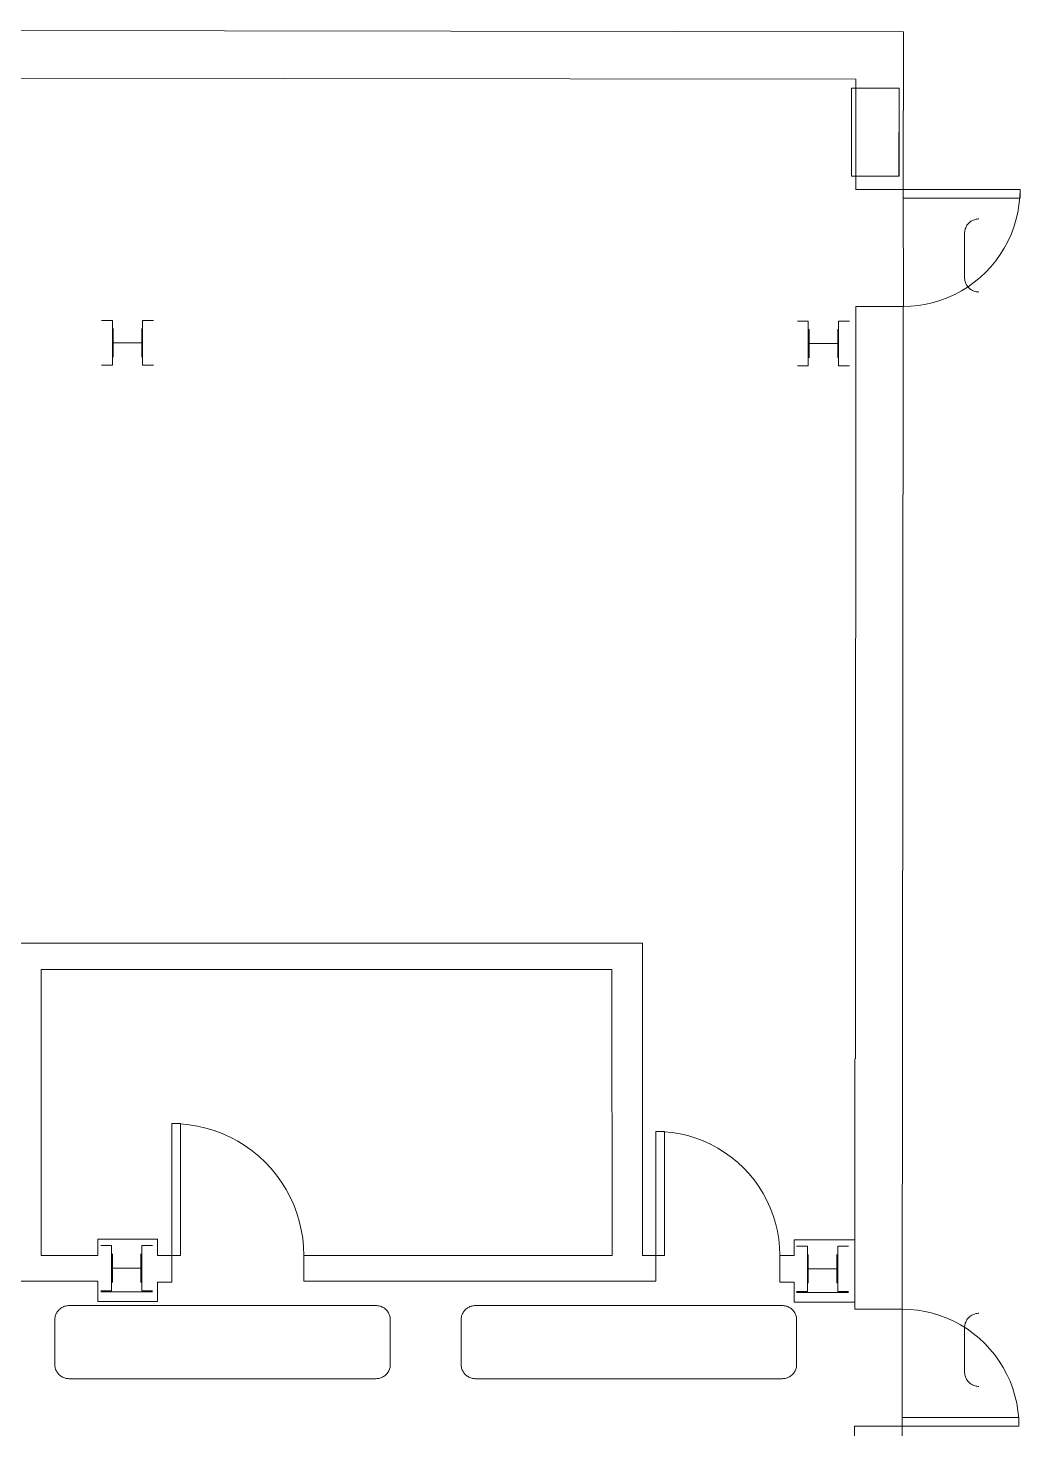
# Model space of a CAD drawing. Header units: centimetres. Extents: x -16.81 to -14.54, y 1.61 to 2.77.
# Drawn here: x -14.7862 to -14.5441, y 2.3639 to 2.7056 of the extents above; entities that cross this region are included whole.
import ezdxf

# ---------------------------------------------------------------- set-up
doc = ezdxf.new("R2010")
doc.units = ezdxf.units.CM
doc.header["$MEASUREMENT"] = 0
doc.layers.get('0').update_dxf_attribs({"lineweight": 0})

msp = doc.modelspace()

# ---------------------------------------------------------------- linework, layer by layer
at = {"color": 18, "lineweight": 0, "true_color": 0x000000}
for p, q in [((-14.57258, 2.70473), (-15.2636, 2.70564)), ((-14.57261, 2.66622), (-14.57258, 2.70473)), ((-14.5842, 2.69313), (-14.92771, 2.69359)), ((-14.5842, 2.69313), (-14.5842, 2.66622)), ((-14.57364, 2.69096), (-14.58528, 2.69096)), ((-14.58528, 2.69096), (-14.58528, 2.6695)), ((-14.57367, 2.6695), (-14.57364, 2.69096)), ((-14.57364, 2.69096), (-14.57364, 2.6695)), ((-14.58528, 2.6695), (-14.57367, 2.6695)), ((-14.57364, 2.6695), (-14.58528, 2.6695)), ((-14.57261, 2.66622), (-14.58424, 2.66622)), ((-14.54413, 2.66625), (-14.57263, 2.66622)), ((-14.5726, 2.63772), (-14.57263, 2.66622)), ((-14.57263, 2.66622), (-14.57263, 2.66411)), ((-14.54419, 2.66432), (-14.54413, 2.66618)), ((-14.54413, 2.66413), (-14.54413, 2.66625)), ((-14.57263, 2.66411), (-14.54413, 2.66413)), ((-14.54468, 2.66063), (-14.54438, 2.66246)), ((-14.54438, 2.66246), (-14.54419, 2.66432)), ((-14.5561, 2.65849), (-14.55629, 2.65835)), ((-14.5559, 2.65861), (-14.5561, 2.65849)), ((-14.5557, 2.65872), (-14.5559, 2.65861)), ((-14.55549, 2.65881), (-14.5557, 2.65872)), ((-14.55527, 2.65889), (-14.55549, 2.65881)), ((-14.55505, 2.65896), (-14.55527, 2.65889)), ((-14.55483, 2.65901), (-14.55505, 2.65896)), ((-14.5546, 2.65905), (-14.55483, 2.65901)), ((-14.55437, 2.65907), (-14.5546, 2.65905)), ((-14.55414, 2.65908), (-14.55437, 2.65907)), ((-14.54565, 2.65703), (-14.54511, 2.65881)), ((-14.54511, 2.65881), (-14.54468, 2.66063)), ((-14.55765, 2.65579), (-14.55766, 2.65556)), ((-14.55766, 2.65556), (-14.55766, 2.64476)), ((-14.55763, 2.65602), (-14.55765, 2.65579)), ((-14.55759, 2.65625), (-14.55763, 2.65602)), ((-14.55754, 2.65647), (-14.55759, 2.65625)), ((-14.55748, 2.65669), (-14.55754, 2.65647)), ((-14.55739, 2.65691), (-14.55748, 2.65669)), ((-14.5573, 2.65712), (-14.55739, 2.65691)), ((-14.55719, 2.65732), (-14.5573, 2.65712)), ((-14.55707, 2.65752), (-14.55719, 2.65732)), ((-14.55694, 2.6577), (-14.55707, 2.65752)), ((-14.55679, 2.65788), (-14.55694, 2.6577)), ((-14.55663, 2.65805), (-14.55679, 2.65788)), ((-14.55646, 2.65821), (-14.55663, 2.65805)), ((-14.55629, 2.65835), (-14.55646, 2.65821)), ((-14.54708, 2.65359), (-14.54631, 2.65529)), ((-14.54631, 2.65529), (-14.54565, 2.65703)), ((-14.54894, 2.65037), (-14.54796, 2.65195)), ((-14.54796, 2.65195), (-14.54708, 2.65359)), ((-14.55121, 2.64742), (-14.55003, 2.64886)), ((-14.55003, 2.64886), (-14.54894, 2.65037)), ((-14.55766, 2.64476), (-14.55765, 2.64452)), ((-14.55528, 2.64361), (-14.55384, 2.64479)), ((-14.55384, 2.64479), (-14.55248, 2.64606)), ((-14.55248, 2.64606), (-14.55121, 2.64742)), ((-14.56002, 2.64066), (-14.55838, 2.64154)), ((-14.55838, 2.64154), (-14.5568, 2.64252)), ((-14.55765, 2.64452), (-14.55763, 2.64428)), ((-14.55763, 2.64428), (-14.55759, 2.64404)), ((-14.55759, 2.64404), (-14.55753, 2.64381)), ((-14.55753, 2.64381), (-14.55746, 2.64358)), ((-14.55746, 2.64358), (-14.55737, 2.64336)), ((-14.55737, 2.64336), (-14.55727, 2.64314)), ((-14.55727, 2.64314), (-14.55715, 2.64293)), ((-14.55715, 2.64293), (-14.55702, 2.64273)), ((-14.55702, 2.64273), (-14.55687, 2.64254)), ((-14.55687, 2.64254), (-14.55672, 2.64236)), ((-14.5568, 2.64252), (-14.55528, 2.64361)), ((-14.55672, 2.64236), (-14.55655, 2.64219)), ((-14.55655, 2.64219), (-14.55636, 2.64203)), ((-14.55636, 2.64203), (-14.55617, 2.64189)), ((-14.55617, 2.64189), (-14.55597, 2.64175)), ((-14.55597, 2.64175), (-14.55576, 2.64164)), ((-14.55576, 2.64164), (-14.55555, 2.64153)), ((-14.55555, 2.64153), (-14.55532, 2.64145)), ((-14.55532, 2.64145), (-14.55509, 2.64137)), ((-14.55509, 2.64137), (-14.55486, 2.64132)), ((-14.57074, 2.63778), (-14.56889, 2.63797)), ((-14.56889, 2.63797), (-14.56705, 2.63827)), ((-14.56705, 2.63827), (-14.56524, 2.63869)), ((-14.56524, 2.63869), (-14.56346, 2.63924)), ((-14.56346, 2.63924), (-14.56172, 2.63989)), ((-14.56172, 2.63989), (-14.56002, 2.64066)), ((-14.55486, 2.64132), (-14.55462, 2.64127)), ((-14.55462, 2.64127), (-14.55438, 2.64125)), ((-14.55438, 2.64125), (-14.55414, 2.64124)), ((-14.58421, 2.63772), (-14.5843, 2.476)), ((-14.5726, 2.63772), (-14.58422, 2.63772)), ((-14.57282, 2.45422), (-14.57264, 2.63772)), ((-14.5726, 2.63772), (-14.57074, 2.63778)), ((-14.76828, 2.6343), (-14.76564, 2.6343)), ((-14.76564, 2.6343), (-14.76564, 2.62339)), ((-14.76543, 2.63236), (-14.76543, 2.62532)), ((-14.75847, 2.63236), (-14.75847, 2.62532)), ((-14.75562, 2.6343), (-14.75825, 2.6343)), ((-14.75825, 2.6343), (-14.75825, 2.62339)), ((-14.59843, 2.63414), (-14.59579, 2.63414)), ((-14.59579, 2.63414), (-14.59579, 2.62323)), ((-14.59558, 2.6322), (-14.59558, 2.62517)), ((-14.58862, 2.6322), (-14.58862, 2.62517)), ((-14.58577, 2.63414), (-14.5884, 2.63414)), ((-14.5884, 2.63414), (-14.5884, 2.62323)), ((-14.76543, 2.62884), (-14.75847, 2.62884)), ((-14.59558, 2.62869), (-14.58862, 2.62869)), ((-14.76564, 2.62339), (-14.76828, 2.62339)), ((-14.75825, 2.62339), (-14.75562, 2.62339)), ((-14.59579, 2.62323), (-14.59843, 2.62323)), ((-14.5884, 2.62323), (-14.58577, 2.62323)), ((-14.80849, 2.48247), (-14.63628, 2.48243)), ((-14.63623, 2.40626), (-14.63628, 2.48243)), ((-14.5843, 2.48247), (-14.5843, 2.48242)), ((-14.78299, 2.476), (-14.64373, 2.476)), ((-14.78299, 2.476), (-14.78299, 2.40624)), ((-14.64369, 2.40626), (-14.64373, 2.476)), ((-14.5843, 2.476), (-14.58431, 2.45421)), ((-14.58447, 2.39314), (-14.58443, 2.45421)), ((-14.57286, 2.39314), (-14.57282, 2.45422)), ((-14.74902, 2.43842), (-14.75113, 2.43842)), ((-14.75113, 2.43842), (-14.7511, 2.40622)), ((-14.74899, 2.40622), (-14.74902, 2.43842)), ((-14.74692, 2.43814), (-14.74902, 2.43835)), ((-14.74485, 2.4378), (-14.74692, 2.43814)), ((-14.74279, 2.43733), (-14.74485, 2.4378)), ((-14.74078, 2.43672), (-14.74279, 2.43733)), ((-14.73881, 2.43598), (-14.74078, 2.43672)), ((-14.63299, 2.43652), (-14.633, 2.40626)), ((-14.63088, 2.43652), (-14.63299, 2.43652)), ((-14.63102, 2.43645), (-14.63299, 2.43651)), ((-14.62905, 2.43625), (-14.63102, 2.43645)), ((-14.63089, 2.40626), (-14.63088, 2.43652)), ((-14.73689, 2.43511), (-14.73881, 2.43598)), ((-14.73503, 2.43412), (-14.73689, 2.43511)), ((-14.73324, 2.43301), (-14.73503, 2.43412)), ((-14.73152, 2.43178), (-14.73324, 2.43301)), ((-14.6271, 2.43593), (-14.62905, 2.43625)), ((-14.62517, 2.43548), (-14.6271, 2.43593)), ((-14.62328, 2.4349), (-14.62517, 2.43548)), ((-14.62143, 2.43421), (-14.62328, 2.4349)), ((-14.61963, 2.43339), (-14.62143, 2.43421)), ((-14.61788, 2.43246), (-14.61963, 2.43339)), ((-14.72989, 2.43045), (-14.73152, 2.43178)), ((-14.72835, 2.42901), (-14.72989, 2.43045)), ((-14.61621, 2.43141), (-14.61788, 2.43246)), ((-14.6146, 2.43026), (-14.61621, 2.43141)), ((-14.61307, 2.42901), (-14.6146, 2.43026)), ((-14.72691, 2.42747), (-14.72835, 2.42901)), ((-14.72557, 2.42585), (-14.72691, 2.42747)), ((-14.61163, 2.42765), (-14.61307, 2.42901)), ((-14.61027, 2.42621), (-14.61163, 2.42765)), ((-14.60902, 2.42468), (-14.61027, 2.42621)), ((-14.72435, 2.42414), (-14.72557, 2.42585)), ((-14.72323, 2.42235), (-14.72435, 2.42414)), ((-14.60787, 2.42308), (-14.60902, 2.42468)), ((-14.60682, 2.4214), (-14.60787, 2.42308)), ((-14.72224, 2.42049), (-14.72323, 2.42235)), ((-14.72137, 2.41857), (-14.72224, 2.42049)), ((-14.60589, 2.41965), (-14.60682, 2.4214)), ((-14.60507, 2.41785), (-14.60589, 2.41965)), ((-14.72062, 2.4166), (-14.72137, 2.41857)), ((-14.72001, 2.41459), (-14.72062, 2.4166)), ((-14.60437, 2.416), (-14.60507, 2.41785)), ((-14.6038, 2.41411), (-14.60437, 2.416)), ((-14.71953, 2.41254), (-14.72001, 2.41459)), ((-14.71918, 2.41046), (-14.71953, 2.41254)), ((-14.60334, 2.41218), (-14.6038, 2.41411)), ((-14.76921, 2.41024), (-14.76921, 2.40624)), ((-14.7653, 2.41024), (-14.76921, 2.41024)), ((-14.75461, 2.41024), (-14.7653, 2.41024)), ((-14.75461, 2.40626), (-14.75461, 2.41024)), ((-14.71897, 2.40836), (-14.71918, 2.41046)), ((-14.60302, 2.41023), (-14.60334, 2.41218)), ((-14.60282, 2.40827), (-14.60302, 2.41023)), ((-14.58446, 2.41005), (-14.59924, 2.41005)), ((-14.59924, 2.41005), (-14.59924, 2.40626)), ((-14.78299, 2.40624), (-14.76921, 2.40624)), ((-14.76585, 2.40867), (-14.76849, 2.40867)), ((-14.76585, 2.39763), (-14.76585, 2.40867)), ((-14.76564, 2.39963), (-14.76564, 2.40667)), ((-14.75868, 2.39963), (-14.75868, 2.40667)), ((-14.75846, 2.39763), (-14.75846, 2.40867)), ((-14.75846, 2.40867), (-14.75583, 2.40867)), ((-14.7511, 2.40626), (-14.75461, 2.40626)), ((-14.7511, 2.39978), (-14.7511, 2.40626)), ((-14.7511, 2.40622), (-14.74899, 2.40622)), ((-14.7189, 2.40626), (-14.71897, 2.40836)), ((-14.64369, 2.40626), (-14.7189, 2.40626)), ((-14.7189, 2.39995), (-14.7189, 2.40626)), ((-14.633, 2.40626), (-14.63623, 2.40626)), ((-14.633, 2.39998), (-14.633, 2.40626)), ((-14.633, 2.40626), (-14.63089, 2.40626)), ((-14.60276, 2.40629), (-14.60282, 2.40827)), ((-14.60276, 2.39978), (-14.60276, 2.40629)), ((-14.60276, 2.40626), (-14.59924, 2.40626)), ((-14.596, 2.40852), (-14.59864, 2.40852)), ((-14.596, 2.39747), (-14.596, 2.40852)), ((-14.59579, 2.39947), (-14.59579, 2.40651)), ((-14.58883, 2.39947), (-14.58883, 2.40651)), ((-14.58861, 2.39747), (-14.58861, 2.40852)), ((-14.58861, 2.40852), (-14.58598, 2.40852)), ((-14.75868, 2.40315), (-14.76564, 2.40315)), ((-14.58883, 2.40299), (-14.59579, 2.40299)), ((-14.79298, 2.39995), (-14.76921, 2.39995)), ((-14.76921, 2.39995), (-14.76921, 2.39503)), ((-14.75461, 2.39978), (-14.75461, 2.39503)), ((-14.75461, 2.39978), (-14.7511, 2.39978)), ((-14.633, 2.39998), (-14.7189, 2.39998)), ((-14.60276, 2.39978), (-14.59924, 2.39978)), ((-14.59924, 2.39978), (-14.59924, 2.39483)), ((-14.76849, 2.39763), (-14.76585, 2.39763)), ((-14.75583, 2.39741), (-14.76849, 2.39741)), ((-14.75583, 2.39763), (-14.75846, 2.39763)), ((-14.59864, 2.39747), (-14.596, 2.39747)), ((-14.58598, 2.39726), (-14.59864, 2.39726)), ((-14.58598, 2.39747), (-14.58861, 2.39747)), ((-14.77933, 2.39208), (-14.77943, 2.39187)), ((-14.77922, 2.39228), (-14.77933, 2.39208)), ((-14.7791, 2.39248), (-14.77922, 2.39228)), ((-14.77897, 2.39267), (-14.7791, 2.39248)), ((-14.77882, 2.39284), (-14.77897, 2.39267)), ((-14.77866, 2.39301), (-14.77882, 2.39284)), ((-14.77849, 2.39317), (-14.77866, 2.39301)), ((-14.77832, 2.39332), (-14.77849, 2.39317)), ((-14.77813, 2.39345), (-14.77832, 2.39332)), ((-14.77793, 2.39357), (-14.77813, 2.39345)), ((-14.77773, 2.39368), (-14.77793, 2.39357)), ((-14.77752, 2.39377), (-14.77773, 2.39368)), ((-14.77731, 2.39386), (-14.77752, 2.39377)), ((-14.77709, 2.39392), (-14.77731, 2.39386)), ((-14.77686, 2.39398), (-14.77709, 2.39392)), ((-14.77663, 2.39401), (-14.77686, 2.39398)), ((-14.7764, 2.39404), (-14.77663, 2.39401)), ((-14.77617, 2.39404), (-14.7764, 2.39404)), ((-14.70132, 2.39404), (-14.77617, 2.39404)), ((-14.75461, 2.39503), (-14.76921, 2.39503)), ((-14.70109, 2.39404), (-14.70132, 2.39404)), ((-14.70086, 2.39401), (-14.70109, 2.39404)), ((-14.70063, 2.39398), (-14.70086, 2.39401)), ((-14.7004, 2.39392), (-14.70063, 2.39398)), ((-14.70018, 2.39386), (-14.7004, 2.39392)), ((-14.69997, 2.39377), (-14.70018, 2.39386)), ((-14.69976, 2.39368), (-14.69997, 2.39377)), ((-14.69956, 2.39357), (-14.69976, 2.39368)), ((-14.69936, 2.39345), (-14.69956, 2.39357)), ((-14.69917, 2.39332), (-14.69936, 2.39345)), ((-14.699, 2.39317), (-14.69917, 2.39332)), ((-14.69883, 2.39301), (-14.699, 2.39317)), ((-14.69867, 2.39284), (-14.69883, 2.39301)), ((-14.69852, 2.39267), (-14.69867, 2.39284)), ((-14.69839, 2.39248), (-14.69852, 2.39267)), ((-14.69827, 2.39228), (-14.69839, 2.39248)), ((-14.69816, 2.39208), (-14.69827, 2.39228)), ((-14.69806, 2.39187), (-14.69816, 2.39208)), ((-14.68017, 2.39208), (-14.68027, 2.39187)), ((-14.68006, 2.39228), (-14.68017, 2.39208)), ((-14.67994, 2.39248), (-14.68006, 2.39228)), ((-14.67981, 2.39267), (-14.67994, 2.39248)), ((-14.67966, 2.39284), (-14.67981, 2.39267)), ((-14.6795, 2.39301), (-14.67966, 2.39284)), ((-14.67934, 2.39317), (-14.6795, 2.39301)), ((-14.67916, 2.39332), (-14.67934, 2.39317)), ((-14.67897, 2.39345), (-14.67916, 2.39332)), ((-14.67878, 2.39357), (-14.67897, 2.39345)), ((-14.67857, 2.39368), (-14.67878, 2.39357)), ((-14.67836, 2.39377), (-14.67857, 2.39368)), ((-14.67815, 2.39386), (-14.67836, 2.39377)), ((-14.67793, 2.39392), (-14.67815, 2.39386)), ((-14.6777, 2.39398), (-14.67793, 2.39392)), ((-14.67748, 2.39401), (-14.6777, 2.39398)), ((-14.67725, 2.39404), (-14.67748, 2.39401)), ((-14.67702, 2.39404), (-14.67725, 2.39404)), ((-14.60216, 2.39404), (-14.67702, 2.39404)), ((-14.60193, 2.39404), (-14.60216, 2.39404)), ((-14.6017, 2.39401), (-14.60193, 2.39404)), ((-14.60147, 2.39398), (-14.6017, 2.39401)), ((-14.60125, 2.39392), (-14.60147, 2.39398)), ((-14.60103, 2.39386), (-14.60125, 2.39392)), ((-14.60081, 2.39377), (-14.60103, 2.39386)), ((-14.6006, 2.39368), (-14.60081, 2.39377)), ((-14.6004, 2.39357), (-14.6006, 2.39368)), ((-14.6002, 2.39345), (-14.6004, 2.39357)), ((-14.60001, 2.39332), (-14.6002, 2.39345)), ((-14.59984, 2.39317), (-14.60001, 2.39332)), ((-14.59967, 2.39301), (-14.59984, 2.39317)), ((-14.59951, 2.39284), (-14.59967, 2.39301)), ((-14.59937, 2.39267), (-14.59951, 2.39284)), ((-14.59923, 2.39248), (-14.59937, 2.39267)), ((-14.58447, 2.39483), (-14.59924, 2.39483)), ((-14.59911, 2.39228), (-14.59923, 2.39248)), ((-14.599, 2.39208), (-14.59911, 2.39228)), ((-14.59891, 2.39187), (-14.599, 2.39208)), ((-14.57286, 2.39314), (-14.58447, 2.39314)), ((-14.57286, 2.39314), (-14.57289, 2.36464)), ((-14.571, 2.39308), (-14.57286, 2.39314)), ((-14.56915, 2.39289), (-14.571, 2.39308)), ((-14.56731, 2.39259), (-14.56915, 2.39289)), ((-14.5655, 2.39216), (-14.56731, 2.39259)), ((-14.56372, 2.39162), (-14.5655, 2.39216)), ((-14.55527, 2.39197), (-14.55549, 2.39189)), ((-14.55505, 2.39204), (-14.55527, 2.39197)), ((-14.55483, 2.39209), (-14.55505, 2.39204)), ((-14.5546, 2.39213), (-14.55483, 2.39209)), ((-14.55437, 2.39215), (-14.5546, 2.39213)), ((-14.55414, 2.39216), (-14.55437, 2.39215)), ((-14.77966, 2.39098), (-14.77969, 2.39075)), ((-14.77969, 2.39075), (-14.77969, 2.39052)), ((-14.77969, 2.39052), (-14.77969, 2.37972)), ((-14.77963, 2.39121), (-14.77966, 2.39098)), ((-14.77957, 2.39143), (-14.77963, 2.39121)), ((-14.77951, 2.39166), (-14.77957, 2.39143)), ((-14.77943, 2.39187), (-14.77951, 2.39166)), ((-14.69798, 2.39166), (-14.69806, 2.39187)), ((-14.69792, 2.39143), (-14.69798, 2.39166)), ((-14.69786, 2.39121), (-14.69792, 2.39143)), ((-14.69783, 2.39098), (-14.69786, 2.39121)), ((-14.6978, 2.39075), (-14.69783, 2.39098)), ((-14.6978, 2.39052), (-14.6978, 2.39075)), ((-14.6978, 2.37972), (-14.6978, 2.39052)), ((-14.6805, 2.39098), (-14.68053, 2.39075)), ((-14.68053, 2.39075), (-14.68053, 2.39052)), ((-14.68053, 2.39052), (-14.68053, 2.37972)), ((-14.68047, 2.39121), (-14.6805, 2.39098)), ((-14.68041, 2.39143), (-14.68047, 2.39121)), ((-14.68035, 2.39166), (-14.68041, 2.39143)), ((-14.68027, 2.39187), (-14.68035, 2.39166)), ((-14.59882, 2.39166), (-14.59891, 2.39187)), ((-14.59876, 2.39143), (-14.59882, 2.39166)), ((-14.59871, 2.39121), (-14.59876, 2.39143)), ((-14.59867, 2.39098), (-14.59871, 2.39121)), ((-14.59865, 2.39075), (-14.59867, 2.39098)), ((-14.59864, 2.39052), (-14.59865, 2.39075)), ((-14.59864, 2.37972), (-14.59864, 2.39052)), ((-14.56197, 2.39097), (-14.56372, 2.39162)), ((-14.56028, 2.3902), (-14.56197, 2.39097)), ((-14.55863, 2.38932), (-14.56028, 2.3902)), ((-14.55705, 2.38834), (-14.55863, 2.38932)), ((-14.55765, 2.38887), (-14.55766, 2.38864)), ((-14.55766, 2.38864), (-14.55766, 2.37784)), ((-14.55763, 2.3891), (-14.55765, 2.38887)), ((-14.55759, 2.38933), (-14.55763, 2.3891)), ((-14.55754, 2.38955), (-14.55759, 2.38933)), ((-14.55748, 2.38977), (-14.55754, 2.38955)), ((-14.55739, 2.38999), (-14.55748, 2.38977)), ((-14.5573, 2.3902), (-14.55739, 2.38999)), ((-14.55719, 2.3904), (-14.5573, 2.3902)), ((-14.55707, 2.3906), (-14.55719, 2.3904)), ((-14.55694, 2.39078), (-14.55707, 2.3906)), ((-14.55679, 2.39096), (-14.55694, 2.39078)), ((-14.55663, 2.39113), (-14.55679, 2.39096)), ((-14.55646, 2.39129), (-14.55663, 2.39113)), ((-14.55629, 2.39143), (-14.55646, 2.39129)), ((-14.5561, 2.39157), (-14.55629, 2.39143)), ((-14.5559, 2.39169), (-14.5561, 2.39157)), ((-14.5557, 2.3918), (-14.5559, 2.39169)), ((-14.55549, 2.39189), (-14.5557, 2.3918)), ((-14.55554, 2.38725), (-14.55705, 2.38834)), ((-14.5541, 2.38607), (-14.55554, 2.38725)), ((-14.55274, 2.3848), (-14.5541, 2.38607)), ((-14.55147, 2.38344), (-14.55274, 2.3848)), ((-14.55029, 2.382), (-14.55147, 2.38344)), ((-14.5492, 2.38049), (-14.55029, 2.382)), ((-14.77969, 2.37972), (-14.77969, 2.37948)), ((-14.77969, 2.37948), (-14.77966, 2.37924)), ((-14.77966, 2.37924), (-14.77962, 2.37901)), ((-14.77962, 2.37901), (-14.77956, 2.37877)), ((-14.77956, 2.37877), (-14.77949, 2.37854)), ((-14.77949, 2.37854), (-14.7794, 2.37832)), ((-14.7794, 2.37832), (-14.7793, 2.3781)), ((-14.69819, 2.3781), (-14.69809, 2.37832)), ((-14.69809, 2.37832), (-14.698, 2.37854)), ((-14.698, 2.37854), (-14.69793, 2.37877)), ((-14.69793, 2.37877), (-14.69787, 2.37901)), ((-14.69787, 2.37901), (-14.69783, 2.37924)), ((-14.69783, 2.37924), (-14.69781, 2.37948)), ((-14.69781, 2.37948), (-14.6978, 2.37972)), ((-14.68053, 2.37972), (-14.68053, 2.37948)), ((-14.68053, 2.37948), (-14.6805, 2.37924)), ((-14.6805, 2.37924), (-14.68046, 2.37901)), ((-14.68046, 2.37901), (-14.6804, 2.37877)), ((-14.6804, 2.37877), (-14.68033, 2.37854)), ((-14.68033, 2.37854), (-14.68024, 2.37832)), ((-14.68024, 2.37832), (-14.68014, 2.3781)), ((-14.59903, 2.3781), (-14.59893, 2.37832)), ((-14.59893, 2.37832), (-14.59884, 2.37854)), ((-14.59884, 2.37854), (-14.59877, 2.37877)), ((-14.59877, 2.37877), (-14.59871, 2.37901)), ((-14.59871, 2.37901), (-14.59867, 2.37924)), ((-14.59867, 2.37924), (-14.59865, 2.37948)), ((-14.59865, 2.37948), (-14.59864, 2.37972)), ((-14.54822, 2.37891), (-14.5492, 2.38049)), ((-14.54734, 2.37726), (-14.54822, 2.37891)), ((-14.7793, 2.3781), (-14.77918, 2.37789)), ((-14.77918, 2.37789), (-14.77905, 2.37769)), ((-14.77905, 2.37769), (-14.7789, 2.3775)), ((-14.7789, 2.3775), (-14.77875, 2.37732)), ((-14.77875, 2.37732), (-14.77858, 2.37715)), ((-14.77858, 2.37715), (-14.7784, 2.37699)), ((-14.7784, 2.37699), (-14.7782, 2.37685)), ((-14.7782, 2.37685), (-14.778, 2.37672)), ((-14.778, 2.37672), (-14.77779, 2.3766)), ((-14.77779, 2.3766), (-14.77758, 2.3765)), ((-14.77758, 2.3765), (-14.77735, 2.37641)), ((-14.77735, 2.37641), (-14.77712, 2.37633)), ((-14.77712, 2.37633), (-14.77689, 2.37628)), ((-14.77689, 2.37628), (-14.77665, 2.37624)), ((-14.77665, 2.37624), (-14.77641, 2.37621)), ((-14.77641, 2.37621), (-14.77617, 2.3762)), ((-14.77617, 2.3762), (-14.70132, 2.3762)), ((-14.70132, 2.3762), (-14.70108, 2.37621)), ((-14.70108, 2.37621), (-14.70084, 2.37624)), ((-14.70084, 2.37624), (-14.7006, 2.37628)), ((-14.7006, 2.37628), (-14.70037, 2.37633)), ((-14.70037, 2.37633), (-14.70014, 2.37641)), ((-14.70014, 2.37641), (-14.69991, 2.3765)), ((-14.69991, 2.3765), (-14.6997, 2.3766)), ((-14.6997, 2.3766), (-14.69949, 2.37672)), ((-14.69949, 2.37672), (-14.69929, 2.37685)), ((-14.69929, 2.37685), (-14.69909, 2.37699)), ((-14.69909, 2.37699), (-14.69891, 2.37715)), ((-14.69891, 2.37715), (-14.69874, 2.37732)), ((-14.69874, 2.37732), (-14.69859, 2.3775)), ((-14.69859, 2.3775), (-14.69844, 2.37769)), ((-14.69844, 2.37769), (-14.69831, 2.37789)), ((-14.69831, 2.37789), (-14.69819, 2.3781)), ((-14.68014, 2.3781), (-14.68002, 2.37789)), ((-14.68002, 2.37789), (-14.67989, 2.37769)), ((-14.67989, 2.37769), (-14.67975, 2.3775)), ((-14.67975, 2.3775), (-14.67959, 2.37732)), ((-14.67959, 2.37732), (-14.67942, 2.37715)), ((-14.67942, 2.37715), (-14.67924, 2.37699)), ((-14.67924, 2.37699), (-14.67905, 2.37685)), ((-14.67905, 2.37685), (-14.67884, 2.37672)), ((-14.67884, 2.37672), (-14.67863, 2.3766)), ((-14.67863, 2.3766), (-14.67842, 2.3765)), ((-14.67842, 2.3765), (-14.67819, 2.37641)), ((-14.67819, 2.37641), (-14.67797, 2.37633)), ((-14.67797, 2.37633), (-14.67773, 2.37628)), ((-14.67773, 2.37628), (-14.6775, 2.37624)), ((-14.6775, 2.37624), (-14.67726, 2.37621)), ((-14.67726, 2.37621), (-14.67702, 2.3762)), ((-14.67702, 2.3762), (-14.60216, 2.3762)), ((-14.60216, 2.3762), (-14.60192, 2.37621)), ((-14.60192, 2.37621), (-14.60168, 2.37624)), ((-14.60168, 2.37624), (-14.60144, 2.37628)), ((-14.60144, 2.37628), (-14.60121, 2.37633)), ((-14.60121, 2.37633), (-14.60098, 2.37641)), ((-14.60098, 2.37641), (-14.60075, 2.3765)), ((-14.60075, 2.3765), (-14.60054, 2.3766)), ((-14.60054, 2.3766), (-14.60033, 2.37672)), ((-14.60033, 2.37672), (-14.60013, 2.37685)), ((-14.60013, 2.37685), (-14.59994, 2.37699)), ((-14.59994, 2.37699), (-14.59976, 2.37715)), ((-14.59976, 2.37715), (-14.59959, 2.37732)), ((-14.59959, 2.37732), (-14.59943, 2.3775)), ((-14.59943, 2.3775), (-14.59928, 2.37769)), ((-14.59928, 2.37769), (-14.59915, 2.37789)), ((-14.59915, 2.37789), (-14.59903, 2.3781)), ((-14.55766, 2.37784), (-14.55765, 2.3776)), ((-14.55765, 2.3776), (-14.55763, 2.37736)), ((-14.55763, 2.37736), (-14.55759, 2.37712)), ((-14.55759, 2.37712), (-14.55753, 2.37689)), ((-14.55753, 2.37689), (-14.55746, 2.37666)), ((-14.55746, 2.37666), (-14.55737, 2.37644)), ((-14.55737, 2.37644), (-14.55727, 2.37622)), ((-14.55727, 2.37622), (-14.55715, 2.37601)), ((-14.55715, 2.37601), (-14.55702, 2.37581)), ((-14.55702, 2.37581), (-14.55687, 2.37562)), ((-14.55687, 2.37562), (-14.55672, 2.37544)), ((-14.55672, 2.37544), (-14.55655, 2.37527)), ((-14.55655, 2.37527), (-14.55636, 2.37511)), ((-14.55636, 2.37511), (-14.55617, 2.37497)), ((-14.55617, 2.37497), (-14.55597, 2.37483)), ((-14.55597, 2.37483), (-14.55576, 2.37472)), ((-14.54657, 2.37557), (-14.54734, 2.37726)), ((-14.54591, 2.37383), (-14.54657, 2.37557)), ((-14.55576, 2.37472), (-14.55555, 2.37461)), ((-14.55555, 2.37461), (-14.55532, 2.37453)), ((-14.55532, 2.37453), (-14.55509, 2.37445)), ((-14.55509, 2.37445), (-14.55486, 2.3744)), ((-14.55486, 2.3744), (-14.55462, 2.37435)), ((-14.55462, 2.37435), (-14.55438, 2.37433)), ((-14.55438, 2.37433), (-14.55414, 2.37432)), ((-14.54537, 2.37204), (-14.54591, 2.37383)), ((-14.54494, 2.37023), (-14.54537, 2.37204)), ((-14.54464, 2.36839), (-14.54494, 2.37023)), ((-14.54445, 2.36654), (-14.54464, 2.36839)), ((-14.58469, 2.26778), (-14.5845, 2.36464)), ((-14.57289, 2.36464), (-14.5845, 2.36464)), ((-14.57313, 2.1066), (-14.57289, 2.36464)), ((-14.57289, 2.36464), (-14.57289, 2.36675)), ((-14.57289, 2.36675), (-14.54439, 2.36672)), ((-14.54439, 2.36461), (-14.57289, 2.36464)), ((-14.54439, 2.36468), (-14.54445, 2.36654)), ((-14.54439, 2.36672), (-14.54439, 2.36461))]:
    msp.add_line(p, q, dxfattribs=at)

doc.saveas('drawing.dxf')
